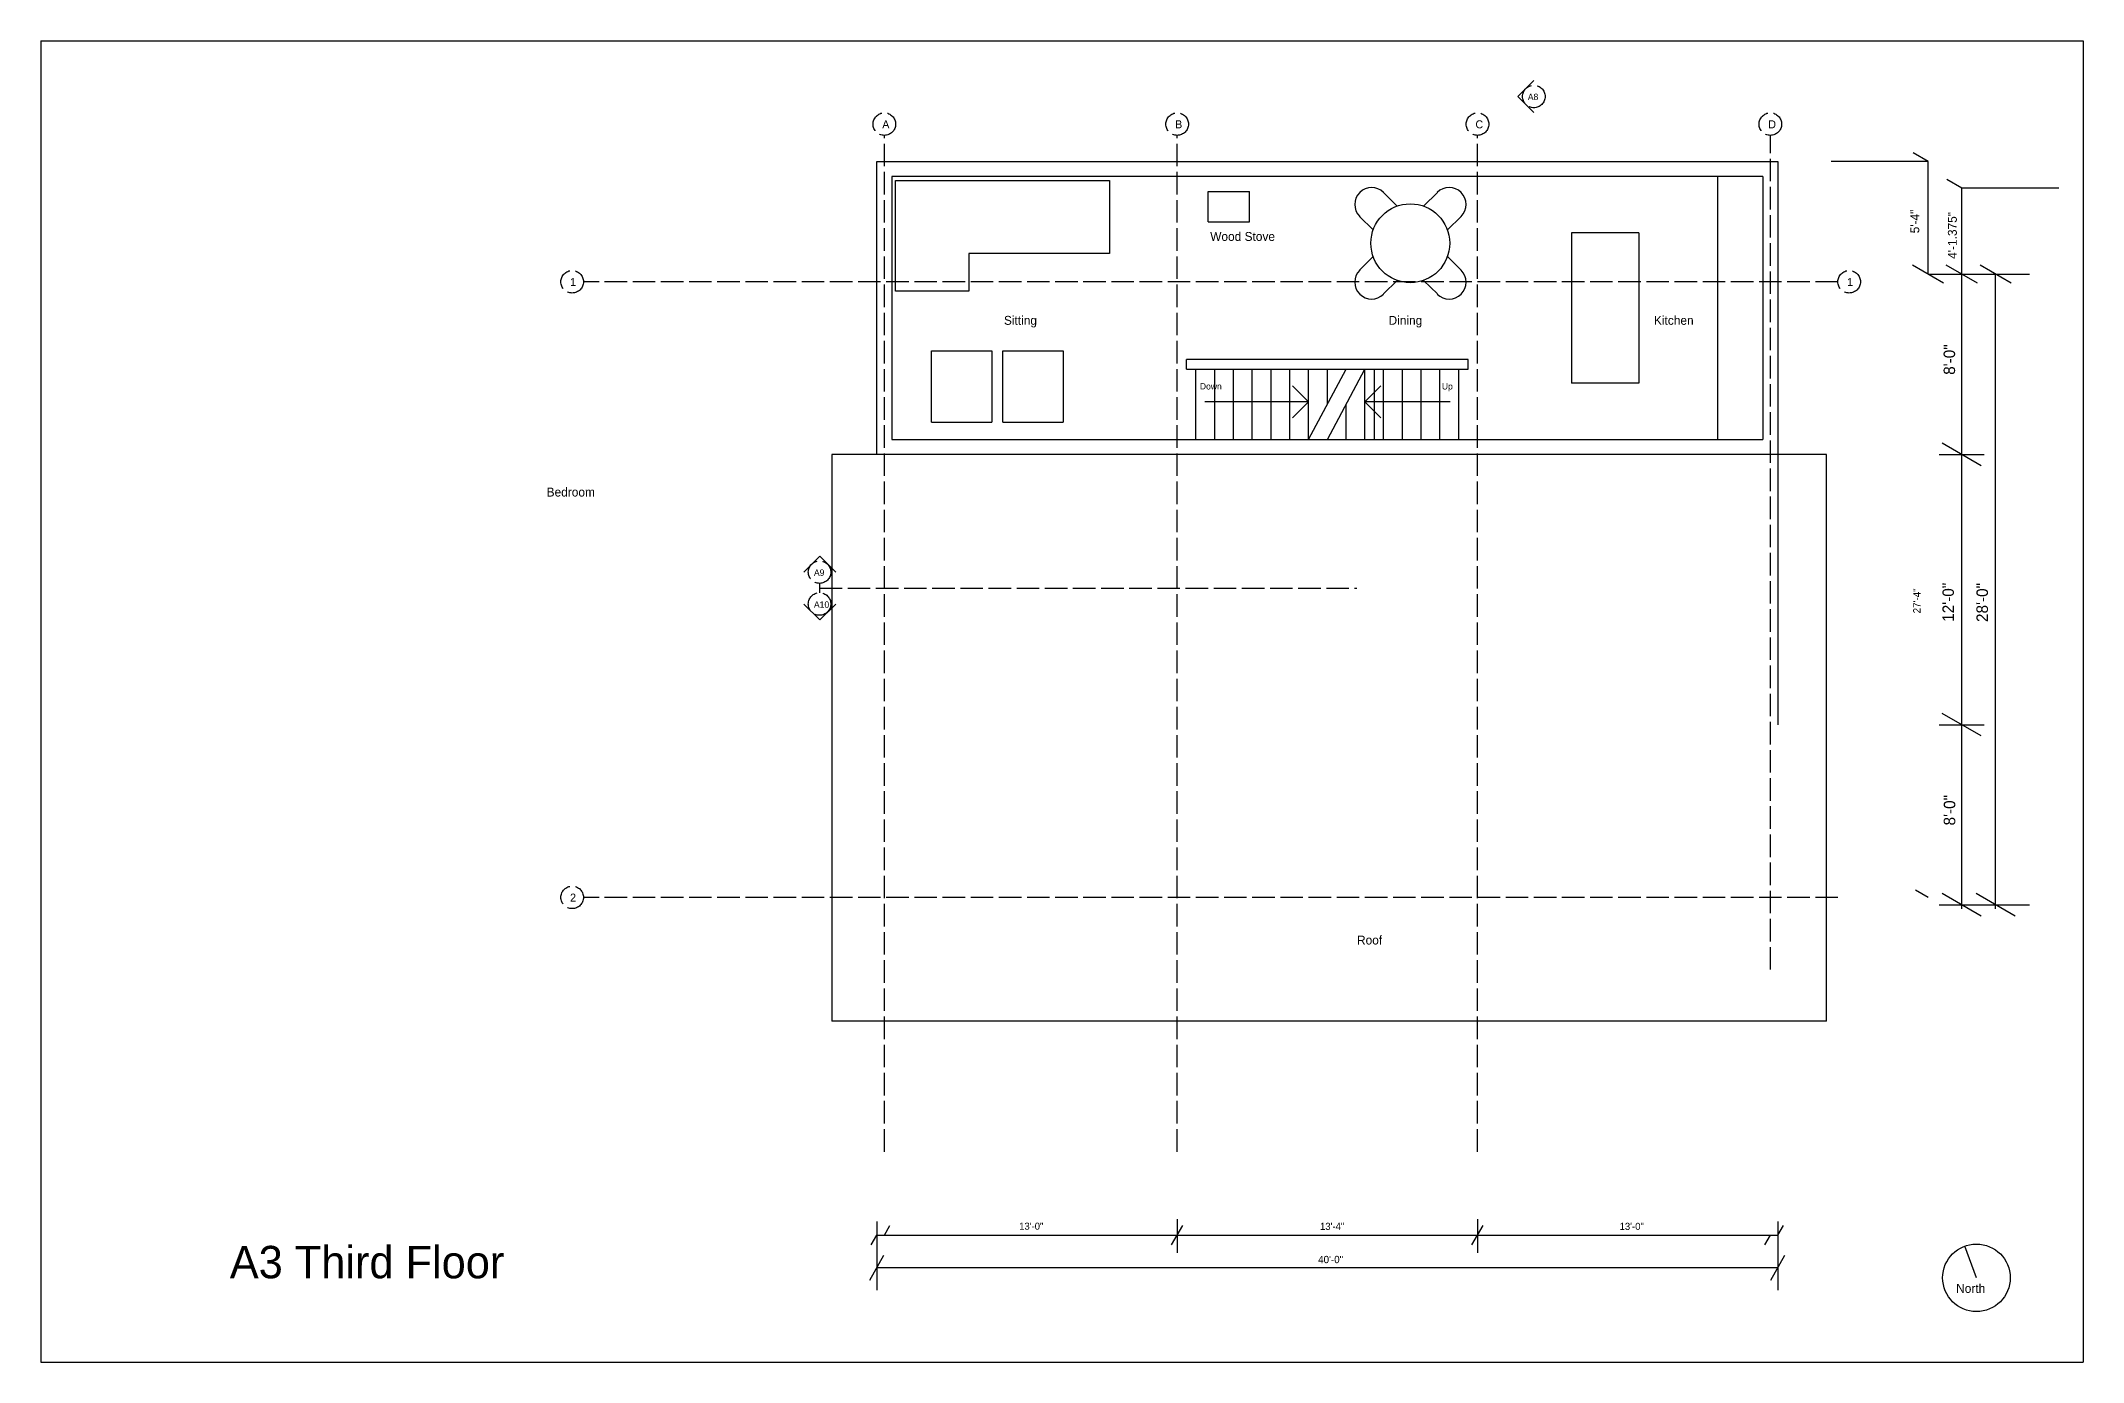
# Model space of a CAD drawing. Header units: inches. Extents: x 967 to 7501, y 257 to 3434.
# Drawn here: x 967 to 2055, y 1211 to 1915 of the extents above; entities that cross this region are included whole.
import ezdxf

# ---------------------------------------------------------------- set-up
doc = ezdxf.new("R2010")
doc.units = ezdxf.units.IN
doc.header["$MEASUREMENT"] = 0
doc.linetypes.add('ACAD_ISO02W100', pattern=[15, 12, -3])
for name, color, linetype in [('const', 7, 'Continuous'), ('e1', 7, 'Continuous'), ('e2', 251, 'Continuous'), ('grid', 252, 'ACAD_ISO02W100'), ('millwork', 253, 'Continuous'), ('stairs', 140, 'Continuous'), ('walls', 7, 'Continuous')]:
    doc.layers.add(name, color=color, linetype=linetype)

msp = doc.modelspace()

# ---------------------------------------------------------------- linework, layer by layer
for p, q in [((966.9, 1915.3), (2054.9, 1915.3)), ((966.9, 1915.3), (966.9, 1211.3)), ((2054.9, 1915.3), (2054.9, 1211.3)), ((966.9, 1211.3), (2054.9, 1211.3))]:
    msp.add_line(p, q)
at = {"layer": 'const'}
for p, q in [((1972.3, 1850.9), (1920.7, 1850.9)), ((1972.3, 1850.9), (1964.3, 1855.5)), ((1972.3, 1790.9), (1972.3, 1850.9)), ((1990.3, 1836.7), (1982.3, 1841.3)), ((1990.3, 1452.7), (1990.3, 1836.7)), ((2041.9, 1836.7), (1990.3, 1836.7)), ((1980.6, 1786.1), (1964, 1795.7)), ((1998.6, 1786.1), (1982, 1795.7)), ((2016.6, 1786.1), (2000, 1795.7)), ((1972.3, 1790.9), (2026.3, 1790.9)), ((2008.3, 1452.7), (2008.3, 1790.9)), ((2000.7, 1688.9), (1979.9, 1700.9)), ((1978.3, 1694.9), (2002.3, 1694.9)), ((2000.7, 1544.9), (1979.9, 1556.9)), ((1978.3, 1550.9), (2002.3, 1550.9)), ((1972.3, 1458.9), (1965.6, 1462.8)), ((2000.7, 1448.9), (1979.9, 1460.9)), ((2018.7, 1448.9), (1997.9, 1460.9)), ((1978.3, 1454.9), (2026.3, 1454.9)), ((1412.3, 1286.2), (1412.3, 1249.6)), ((1416.3, 1278.9), (1419.3, 1284.1)), ((1569.3, 1273.7), (1575.3, 1284.1)), ((1729.3, 1273.7), (1735.3, 1284.1)), ((1892.3, 1286.2), (1892.3, 1249.6)), ((1892.3, 1278.9), (1895.3, 1284.1)), ((1409.3, 1273.7), (1412.3, 1278.9)), ((1412.3, 1278.9), (1892.3, 1278.9)), ((1885.3, 1273.7), (1888.3, 1278.9)), ((1408.5, 1254.9), (1416.1, 1268.2)), ((1888.5, 1254.9), (1896.1, 1268.2)), ((1412.3, 1261.6), (1892.3, 1261.6))]:
    msp.add_line(p, q, dxfattribs=at)
at = {"layer": 'e1'}
msp.add_circle((1998.1, 1256.2), 18, dxfattribs=at)
at = {"layer": 'e2'}
for p, q in [((1412.3, 1694.9), (1412.3, 1694.9)), ((1892.3, 1694.9), (1892.3, 1550.9))]:
    msp.add_line(p, q, dxfattribs=at)
at = {"layer": 'grid'}
for p, q in [((1416.3, 1323.4), (1416.3, 1864.9)), ((1572.3, 1323.4), (1572.3, 1864.9)), ((1732.3, 1323.4), (1732.3, 1864.9)), ((1888.3, 1420.4), (1888.3, 1864.9)), ((1924.3, 1786.9), (1256, 1786.9)), ((1381.8, 1626.2), (1381.8, 1621.2)), ((1381.8, 1623.7), (1668.1, 1623.7)), ((1924.3, 1458.9), (1256, 1458.9))]:
    msp.add_line(p, q, dxfattribs=at)
for centre in [(1762.3, 1885.6), (1416.3, 1870.9), (1572.3, 1870.9), (1732.3, 1870.9), (1888.3, 1870.9), (1250, 1786.9), (1930.3, 1786.9), (1381.8, 1632.2), (1381.8, 1615.2), (1250, 1458.9)]:
    msp.add_circle(centre, 6, dxfattribs=at)
at = {"layer": 'millwork'}
for p, q in [((1860.3, 1702.9), (1860.3, 1842.9)), ((1588.8, 1834.9), (1610.8, 1834.9)), ((1588.8, 1818.9), (1588.8, 1834.9)), ((1610.8, 1818.9), (1610.8, 1834.9)), ((1682.2, 1834.5), (1689.5, 1827.2)), ((1710.9, 1834.5), (1703.6, 1827.2)), ((1588.8, 1818.9), (1610.8, 1818.9)), ((1669.5, 1821.7), (1676.8, 1814.5)), ((1723.6, 1821.7), (1716.3, 1814.5)), ((1818.3, 1812.9), (1782.3, 1812.9)), ((1782.3, 1812.9), (1782.3, 1732.9)), ((1818.3, 1812.9), (1818.3, 1732.9)), ((1669.5, 1793.1), (1676.8, 1800.4)), ((1723.6, 1793.1), (1716.3, 1800.4)), ((1682.2, 1780.4), (1689.5, 1787.6)), ((1710.9, 1780.4), (1703.6, 1787.6)), ((1441.5, 1750), (1473.5, 1750)), ((1441.5, 1712), (1441.5, 1750)), ((1473.5, 1750), (1473.5, 1712)), ((1479.5, 1712), (1479.5, 1750)), ((1479.5, 1750), (1511.5, 1750)), ((1511.5, 1750), (1511.5, 1712)), ((1642.3, 1702.9), (1662.3, 1740.4)), ((1652.3, 1702.9), (1672.3, 1740.4)), ((1818.3, 1732.9), (1782.3, 1732.9)), ((1441.5, 1712), (1473.5, 1712)), ((1479.5, 1712), (1511.5, 1712))]:
    msp.add_line(p, q, dxfattribs=at)
msp.add_lwpolyline([(1422.3, 1840.9), (1536.3, 1840.9), (1536.3, 1801.9), (1461.3, 1801.9), (1461.3, 1781.9), (1422.3, 1781.9), (1422.3, 1840.9)], dxfattribs=at)
for centre, start, end in [((1675.9, 1828.1), 45, 225), ((1717.2, 1828.1), 315, 135), ((1675.9, 1786.7), 135, 315), ((1717.2, 1786.7), 225, 45)]:
    msp.add_arc(centre, 9, start, end, dxfattribs=at)
at = {"layer": 'stairs'}
for p, q in [((1577.3, 1740.4), (1727.3, 1740.4)), ((1582.3, 1702.9), (1582.3, 1740.4)), ((1592.3, 1702.9), (1592.3, 1740.4)), ((1602.3, 1702.9), (1602.3, 1740.4)), ((1612.3, 1702.9), (1612.3, 1740.4)), ((1622.3, 1702.9), (1622.3, 1740.4)), ((1632.3, 1702.9), (1632.3, 1740.4)), ((1642.3, 1702.9), (1642.3, 1740.4)), ((1652.3, 1721.7), (1652.3, 1740.4)), ((1672.3, 1702.9), (1672.3, 1740.4)), ((1677.5, 1702.9), (1677.5, 1740.4)), ((1682.3, 1702.9), (1682.3, 1740.4)), ((1692.3, 1702.9), (1692.3, 1740.4)), ((1702.3, 1702.9), (1702.3, 1740.4)), ((1712.3, 1702.9), (1712.3, 1740.4)), ((1722.3, 1702.9), (1722.3, 1740.4)), ((1662.3, 1702.9), (1662.3, 1721.7))]:
    msp.add_line(p, q, dxfattribs=at)
at = {"layer": 'walls'}
for p, q in [((1762.3, 1894.1), (1753.8, 1885.6)), ((1762.3, 1877.1), (1753.8, 1885.6)), ((1412.3, 1694.9), (1412.3, 1850.9)), ((1412.3, 1850.9), (1420.3, 1850.9)), ((1420.3, 1850.9), (1884.3, 1850.9)), ((1884.3, 1850.9), (1892.3, 1850.9)), ((1892.3, 1850.9), (1892.3, 1694.9)), ((1420.3, 1842.9), (1420.3, 1702.9)), ((1884.3, 1842.9), (1420.3, 1842.9)), ((1884.3, 1842.9), (1884.3, 1702.9)), ((1577.3, 1740.4), (1577.3, 1745.4)), ((1727.3, 1745.4), (1577.3, 1745.4)), ((1727.3, 1740.4), (1727.3, 1745.4)), ((1642.3, 1722.9), (1633.8, 1731.4)), ((1680.8, 1731.4), (1672.3, 1722.9)), ((1642.3, 1722.9), (1587.1, 1722.9)), ((1642.3, 1722.9), (1633.8, 1714.4)), ((1717.8, 1722.9), (1672.3, 1722.9)), ((1680.8, 1714.4), (1672.3, 1722.9)), ((1420.3, 1702.9), (1884.3, 1702.9)), ((1918.3, 1694.9), (1388.3, 1694.9)), ((1388.3, 1694.9), (1388.3, 1392.9)), ((1825.3, 1694.9), (1822.3, 1694.9)), ((1918.3, 1392.9), (1918.3, 1694.9)), ((1373.5, 1632.2), (1382, 1640.6)), ((1390.5, 1632.2), (1382, 1640.6)), ((1373.5, 1615.2), (1382, 1606.7)), ((1382, 1606.7), (1390.5, 1615.2)), ((1918.3, 1392.9), (1388.3, 1392.9)), ((1572.3, 1287.5), (1572.3, 1269.5)), ((1732.3, 1287.5), (1732.3, 1269.5)), ((1998.1, 1256.2), (1991.9, 1273.1))]:
    msp.add_line(p, q, dxfattribs=at)
msp.add_circle((1696.5, 1807.4), 21, dxfattribs=at)

# ---------------------------------------------------------------- texts
at = {"layer": 'const', "attachment_point": 1}
for s, insert, char_height, width in [('A8', (1759.1, 1887.1), 3.41, 1300.158), ('A', (1415.2, 1872.9), 4.26, 1625.197), ('B', (1571.2, 1872.9), 4.26, 1625.197), ('C', (1731.2, 1872.9), 4.26, 1625.197), ('D', (1887.2, 1872.9), 4.26, 1625.197), ('\\PWood Stove', (1589.9, 1821.3), 4.74, 1805.775), ('1', (1248.9, 1788.9), 4.26, 1625.197), ('1', (1929.2, 1788.9), 4.26, 1625.197), ('Sitting', (1480, 1768.7), 4.74, 1805.775), ('\\PDining', (1684.9, 1776.6), 4.74, 1805.775), ('\\PKitchen', (1826.3, 1776.6), 4.74, 1805.775), ('\\pt3.4098;Down', (1584.4, 1732.9), 3.41, 1300.158), ('\\pt3.4098;Up', (1713.3, 1732.9), 3.41, 1300.158), ('\\PBedroom', (1236.4, 1685.1), 4.74, 1805.775), ('A9', (1378.8, 1633.6), 3.41, 1300.158), ('A10', (1378.8, 1616.6), 3.41, 1300.158), ('2', (1248.9, 1460.9), 4.26, 1625.197), ('\\PRoof', (1668.1, 1446.4), 4.74, 1805.775), ('13\'-0"', (1488.1, 1285.6), 3.79, 1444.62), ('13\'-4"', (1648.4, 1285.5), 3.79, 1444.62), ('13\'-0"', (1808, 1285.5), 3.79, 1444.62), ('A3 Third Floor', (1067.6, 1273.2), 17.262, 6582.049), ('40\'-0"', (1647.4, 1267.9), 3.91, 1491.22), ('North', (1987.3, 1252.9), 4.74, 1805.775)]:
    msp.add_mtext(s, dxfattribs=dict(at, insert=insert, char_height=char_height, width=width))
at = {"layer": 'const', "attachment_point": 1, "rotation": 90}
for s, insert, char_height, width in [('5\'-4"', (1962.9, 1812.7), 4.74, 1805.775), ('4\'-1.375"', (1982.9, 1799.1), 4.74, 1805.775), ('8\'-0"', (1980.6, 1737.3), 6.11, 2330.032), ('27\'-4"', (1964.4, 1610.2), 3.91, 1491.22), ('12\'-0"', (1980, 1605.7), 6.11, 2330.032), ('28\'-0"', (1998.1, 1605.6), 6.11, 2330.032), ('8\'-0"', (1980.7, 1497.2), 6.11, 2330.032)]:
    msp.add_mtext(s, dxfattribs=dict(at, insert=insert, char_height=char_height, width=width))

doc.saveas('drawing.dxf')
